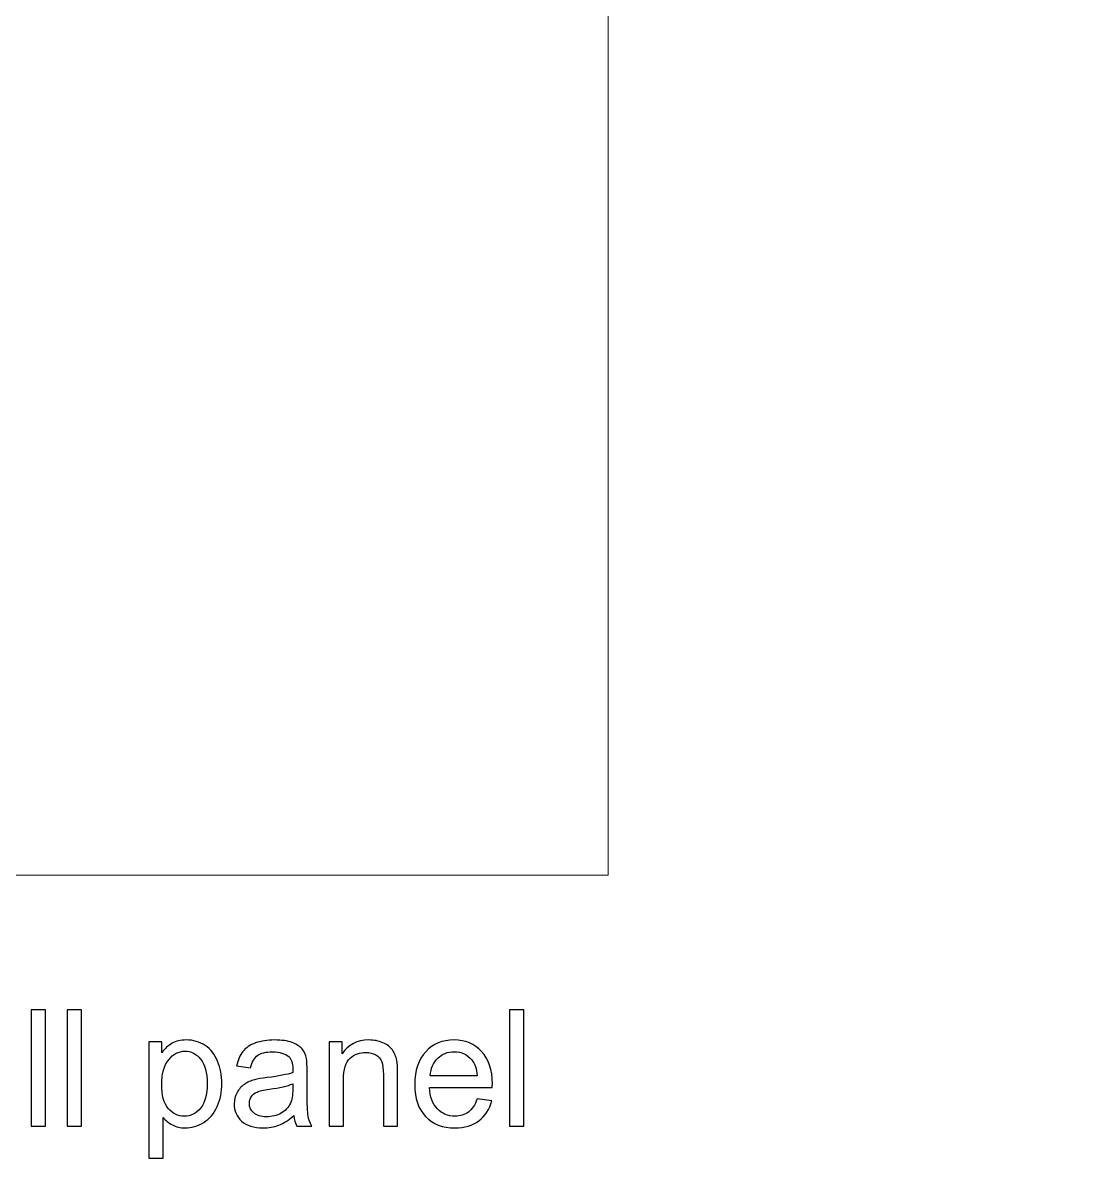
# Model space of a CAD drawing. Header units: centimetres. Extents: x -233 to -82, y 123 to 153.
# Drawn here: x -114.358 to -112.021, y 123.935 to 126.404 of the extents above; entities that cross this region are included whole.
import ezdxf

# ---------------------------------------------------------------- set-up
doc = ezdxf.new("R2010")
doc.units = ezdxf.units.CM
doc.header["$MEASUREMENT"] = 0
doc.layers.add('layer 1', color=7, linetype='Continuous')

msp = doc.modelspace()

# ---------------------------------------------------------------- linework, layer by layer
at = {"layer": 'layer 1', "color": 1, "lineweight": 9}
for points, knots in [([(-126.51636, 152.75145), (-126.51636, 152.75145), (-129.7739, 152.75145), (-129.7739, 152.75145), (-129.7739, 152.75145), (-129.7739, 152.75145), (-136.26995, 149.00072), (-136.26995, 149.00072), (-136.26995, 149.00072), (-136.26995, 149.00072), (-140.02277, 142.50252), (-140.02277, 142.50252), (-140.02277, 142.50252), (-140.02277, 142.50252), (-140.02277, 134.99898), (-140.02277, 134.99898), (-140.02277, 134.99898), (-140.02277, 134.99898), (-136.26995, 128.50081), (-136.26995, 128.50081), (-136.26995, 128.50081), (-136.26995, 128.50081), (-129.7739, 124.74796), (-129.7739, 124.74796), (-129.7739, 124.74796), (-129.7739, 124.74796), (-122.27036, 124.74796), (-122.27036, 124.74796), (-122.27036, 124.74796), (-122.27036, 124.74796), (-115.77213, 128.50081), (-115.77213, 128.50081), (-115.77213, 128.50081), (-115.77213, 128.50081), (-112.02146, 134.99898), (-112.02146, 134.99898), (-112.02146, 134.99898), (-112.02146, 134.99898), (-112.02146, 142.50252), (-112.02146, 142.50252), (-112.02146, 142.50252), (-112.02146, 142.50252), (-115.77213, 149.00072), (-115.77213, 149.00072), (-115.77213, 149.00072), (-115.77213, 149.00072), (-122.27036, 152.75145), (-122.27036, 152.75145), (-122.27036, 152.75145), (-122.27036, 152.75145), (-125.51514, 152.75145), (-125.51514, 152.75145)], [0, 0, 0, 0, 0.0714286, 0.0714286, 0.0714286, 0.0714286, 0.1428571, 0.1428571, 0.1428571, 0.1428571, 0.2142857, 0.2142857, 0.2142857, 0.2142857, 0.2857143, 0.2857143, 0.2857143, 0.2857143, 0.3571429, 0.3571429, 0.3571429, 0.3571429, 0.4285714, 0.4285714, 0.4285714, 0.4285714, 0.5, 0.5, 0.5, 0.5, 0.5714286, 0.5714286, 0.5714286, 0.5714286, 0.6428571, 0.6428571, 0.6428571, 0.6428571, 0.7142857, 0.7142857, 0.7142857, 0.7142857, 0.7857143, 0.7857143, 0.7857143, 0.7857143, 0.8571429, 0.8571429, 0.8571429, 0.8571429, 1, 1, 1, 1]), ([(-113.08454, 124.55107), (-113.08454, 124.55107), (-115.06405, 124.55107), (-115.06405, 124.55107), (-115.06405, 124.55107), (-115.06405, 124.55107), (-115.06405, 128.55104), (-115.06405, 128.55104), (-115.06405, 128.55104), (-115.06405, 128.55104), (-113.08454, 128.55104), (-113.08454, 128.55104), (-113.08454, 128.55104), (-113.08454, 128.55104), (-113.08454, 124.55107), (-113.08454, 124.55107)], [0, 0, 0, 0, 0.2, 0.2, 0.2, 0.2, 0.4, 0.4, 0.4, 0.4, 0.6, 0.6, 0.6, 0.6, 1, 1, 1, 1])]:
    msp.add_open_spline(points, degree=3, knots=knots, dxfattribs=at)
at = {"layer": 'layer 1'}
for points, knots in [([(-114.33902, 124.0053), (-114.33902, 124.0053), (-114.33902, 124.2578), (-114.33902, 124.2578), (-114.33902, 124.2578), (-114.33902, 124.2578), (-114.30802, 124.2578), (-114.30802, 124.2578), (-114.30802, 124.2578), (-114.30802, 124.2578), (-114.30802, 124.0053), (-114.30802, 124.0053), (-114.30802, 124.0053), (-114.30802, 124.0053), (-114.33902, 124.0053), (-114.33902, 124.0053)], [0, 0, 0, 0, 0.2, 0.2, 0.2, 0.2, 0.4, 0.4, 0.4, 0.4, 0.6, 0.6, 0.6, 0.6, 1, 1, 1, 1]), ([(-114.26062, 124.0053), (-114.26062, 124.0053), (-114.26062, 124.2578), (-114.26062, 124.2578), (-114.26062, 124.2578), (-114.26062, 124.2578), (-114.22962, 124.2578), (-114.22962, 124.2578), (-114.22962, 124.2578), (-114.22962, 124.2578), (-114.22962, 124.0053), (-114.22962, 124.0053), (-114.22962, 124.0053), (-114.22962, 124.0053), (-114.26062, 124.0053), (-114.26062, 124.0053)], [0, 0, 0, 0, 0.2, 0.2, 0.2, 0.2, 0.4, 0.4, 0.4, 0.4, 0.6, 0.6, 0.6, 0.6, 1, 1, 1, 1]), ([(-113.29942, 124.0053), (-113.29942, 124.0053), (-113.29942, 124.2578), (-113.29942, 124.2578), (-113.29942, 124.2578), (-113.29942, 124.2578), (-113.26842, 124.2578), (-113.26842, 124.2578), (-113.26842, 124.2578), (-113.26842, 124.2578), (-113.26842, 124.0053), (-113.26842, 124.0053), (-113.26842, 124.0053), (-113.26842, 124.0053), (-113.29942, 124.0053), (-113.29942, 124.0053)], [0, 0, 0, 0, 0.2, 0.2, 0.2, 0.2, 0.4, 0.4, 0.4, 0.4, 0.6, 0.6, 0.6, 0.6, 1, 1, 1, 1]), ([(-114.08352, 123.9352), (-114.08352, 123.9352), (-114.08352, 124.1882), (-114.08352, 124.1882), (-114.08352, 124.1882), (-114.08352, 124.1882), (-114.05532, 124.1882), (-114.05532, 124.1882), (-114.05532, 124.1882), (-114.05532, 124.1882), (-114.05532, 124.1645), (-114.05532, 124.1645), (-114.05532, 124.1645), (-114.04862, 124.1738), (-114.04112, 124.1807), (-114.03272, 124.1854), (-114.03272, 124.1854), (-114.02442, 124.1901), (-114.01422, 124.1924), (-114.00222, 124.1924), (-114.00222, 124.1924), (-113.98662, 124.1924), (-113.97282, 124.1884), (-113.96092, 124.1804), (-113.96092, 124.1804), (-113.94902, 124.1723), (-113.93992, 124.161), (-113.93382, 124.1463), (-113.93382, 124.1463), (-113.92772, 124.1316), (-113.92472, 124.1156), (-113.92472, 124.0981), (-113.92472, 124.0981), (-113.92472, 124.0794), (-113.92812, 124.0626), (-113.93482, 124.0476), (-113.93482, 124.0476), (-113.94152, 124.0326), (-113.95132, 124.0211), (-113.96412, 124.0132), (-113.96412, 124.0132), (-113.97692, 124.0052), (-113.99042, 124.0012), (-114.00452, 124.0012), (-114.00452, 124.0012), (-114.01482, 124.0012), (-114.02412, 124.0034), (-114.03232, 124.0078), (-114.03232, 124.0078), (-114.04052, 124.0121), (-114.04722, 124.0176), (-114.05252, 124.0242), (-114.05252, 124.0242), (-114.05252, 124.0242), (-114.05252, 123.9352), (-114.05252, 123.9352), (-114.05252, 123.9352), (-114.05252, 123.9352), (-114.08352, 123.9352), (-114.08352, 123.9352)], [0, 0, 0, 0, 0.0625, 0.0625, 0.0625, 0.0625, 0.125, 0.125, 0.125, 0.125, 0.1875, 0.1875, 0.1875, 0.1875, 0.25, 0.25, 0.25, 0.25, 0.3125, 0.3125, 0.3125, 0.3125, 0.375, 0.375, 0.375, 0.375, 0.4375, 0.4375, 0.4375, 0.4375, 0.5, 0.5, 0.5, 0.5, 0.5625, 0.5625, 0.5625, 0.5625, 0.625, 0.625, 0.625, 0.625, 0.6875, 0.6875, 0.6875, 0.6875, 0.75, 0.75, 0.75, 0.75, 0.8125, 0.8125, 0.8125, 0.8125, 0.875, 0.875, 0.875, 0.875, 1, 1, 1, 1]), ([(-113.76802, 124.0279), (-113.77952, 124.0181), (-113.79052, 124.0112), (-113.80112, 124.0072), (-113.80112, 124.0072), (-113.81182, 124.0032), (-113.82322, 124.0012), (-113.83532, 124.0012), (-113.83532, 124.0012), (-113.85542, 124.0012), (-113.87092, 124.0061), (-113.88172, 124.0159), (-113.88172, 124.0159), (-113.89252, 124.0257), (-113.89792, 124.0382), (-113.89792, 124.0535), (-113.89792, 124.0535), (-113.89792, 124.0625), (-113.89582, 124.0707), (-113.89172, 124.0781), (-113.89172, 124.0781), (-113.88762, 124.0855), (-113.88232, 124.0914), (-113.87572, 124.0959), (-113.87572, 124.0959), (-113.86912, 124.1004), (-113.86172, 124.1038), (-113.85342, 124.1061), (-113.85342, 124.1061), (-113.84732, 124.1077), (-113.83822, 124.1092), (-113.82592, 124.1107), (-113.82592, 124.1107), (-113.80082, 124.1137), (-113.78242, 124.1173), (-113.77062, 124.1214), (-113.77062, 124.1214), (-113.77052, 124.1257), (-113.77042, 124.1284), (-113.77042, 124.1295), (-113.77042, 124.1295), (-113.77042, 124.1421), (-113.77332, 124.151), (-113.77922, 124.1562), (-113.77922, 124.1562), (-113.78712, 124.1632), (-113.79892, 124.1667), (-113.81452, 124.1667), (-113.81452, 124.1667), (-113.82912, 124.1667), (-113.83992, 124.1642), (-113.84682, 124.1591), (-113.84682, 124.1591), (-113.85372, 124.154), (-113.85892, 124.1449), (-113.86222, 124.1319), (-113.86222, 124.1319), (-113.86222, 124.1319), (-113.89252, 124.136), (-113.89252, 124.136), (-113.89252, 124.136), (-113.88982, 124.149), (-113.88522, 124.1595), (-113.87892, 124.1675), (-113.87892, 124.1675), (-113.87262, 124.1754), (-113.86342, 124.1816), (-113.85152, 124.1859), (-113.85152, 124.1859), (-113.83962, 124.1902), (-113.82572, 124.1924), (-113.81002, 124.1924), (-113.81002, 124.1924), (-113.79442, 124.1924), (-113.78172, 124.1906), (-113.77192, 124.1869), (-113.77192, 124.1869), (-113.76222, 124.1832), (-113.75502, 124.1785), (-113.75042, 124.173), (-113.75042, 124.173), (-113.74582, 124.1674), (-113.74262, 124.1604), (-113.74082, 124.1519), (-113.74082, 124.1519), (-113.73972, 124.1466), (-113.73922, 124.1371), (-113.73922, 124.1233), (-113.73922, 124.1233), (-113.73922, 124.1233), (-113.73922, 124.082), (-113.73922, 124.082), (-113.73922, 124.082), (-113.73922, 124.0531), (-113.73852, 124.0349), (-113.73722, 124.0273), (-113.73722, 124.0273), (-113.73592, 124.0196), (-113.73332, 124.0123), (-113.72942, 124.0053), (-113.72942, 124.0053), (-113.72942, 124.0053), (-113.76182, 124.0053), (-113.76182, 124.0053), (-113.76182, 124.0053), (-113.76502, 124.0117), (-113.76712, 124.0192), (-113.76802, 124.0279)], [0, 0, 0, 0, 0.0357143, 0.0357143, 0.0357143, 0.0357143, 0.0714286, 0.0714286, 0.0714286, 0.0714286, 0.1071429, 0.1071429, 0.1071429, 0.1071429, 0.1428571, 0.1428571, 0.1428571, 0.1428571, 0.1785714, 0.1785714, 0.1785714, 0.1785714, 0.2142857, 0.2142857, 0.2142857, 0.2142857, 0.25, 0.25, 0.25, 0.25, 0.2857143, 0.2857143, 0.2857143, 0.2857143, 0.3214286, 0.3214286, 0.3214286, 0.3214286, 0.3571429, 0.3571429, 0.3571429, 0.3571429, 0.3928571, 0.3928571, 0.3928571, 0.3928571, 0.4285714, 0.4285714, 0.4285714, 0.4285714, 0.4642857, 0.4642857, 0.4642857, 0.4642857, 0.5, 0.5, 0.5, 0.5, 0.5357143, 0.5357143, 0.5357143, 0.5357143, 0.5714286, 0.5714286, 0.5714286, 0.5714286, 0.6071429, 0.6071429, 0.6071429, 0.6071429, 0.6428571, 0.6428571, 0.6428571, 0.6428571, 0.6785714, 0.6785714, 0.6785714, 0.6785714, 0.7142857, 0.7142857, 0.7142857, 0.7142857, 0.75, 0.75, 0.75, 0.75, 0.7857143, 0.7857143, 0.7857143, 0.7857143, 0.8214286, 0.8214286, 0.8214286, 0.8214286, 0.8571429, 0.8571429, 0.8571429, 0.8571429, 0.8928571, 0.8928571, 0.8928571, 0.8928571, 0.9285714, 0.9285714, 0.9285714, 0.9285714, 1, 1, 1, 1]), ([(-113.69112, 124.0053), (-113.69112, 124.0053), (-113.69112, 124.1882), (-113.69112, 124.1882), (-113.69112, 124.1882), (-113.69112, 124.1882), (-113.66322, 124.1882), (-113.66322, 124.1882), (-113.66322, 124.1882), (-113.66322, 124.1882), (-113.66322, 124.1622), (-113.66322, 124.1622), (-113.66322, 124.1622), (-113.64982, 124.1823), (-113.63042, 124.1924), (-113.60502, 124.1924), (-113.60502, 124.1924), (-113.59402, 124.1924), (-113.58392, 124.1904), (-113.57462, 124.1865), (-113.57462, 124.1865), (-113.56532, 124.1825), (-113.55842, 124.1773), (-113.55382, 124.1709), (-113.55382, 124.1709), (-113.54932, 124.1644), (-113.54612, 124.1568), (-113.54422, 124.1479), (-113.54422, 124.1479), (-113.54312, 124.1422), (-113.54252, 124.1321), (-113.54252, 124.1178), (-113.54252, 124.1178), (-113.54252, 124.1178), (-113.54252, 124.0053), (-113.54252, 124.0053), (-113.54252, 124.0053), (-113.54252, 124.0053), (-113.57352, 124.0053), (-113.57352, 124.0053), (-113.57352, 124.0053), (-113.57352, 124.0053), (-113.57352, 124.1166), (-113.57352, 124.1166), (-113.57352, 124.1166), (-113.57352, 124.1292), (-113.57472, 124.1386), (-113.57712, 124.1449), (-113.57712, 124.1449), (-113.57952, 124.1512), (-113.58382, 124.1562), (-113.58992, 124.1599), (-113.58992, 124.1599), (-113.59612, 124.1636), (-113.60332, 124.1655), (-113.61162, 124.1655), (-113.61162, 124.1655), (-113.62482, 124.1655), (-113.63622, 124.1613), (-113.64572, 124.1529), (-113.64572, 124.1529), (-113.65532, 124.1445), (-113.66012, 124.1286), (-113.66012, 124.1052), (-113.66012, 124.1052), (-113.66012, 124.1052), (-113.66012, 124.0053), (-113.66012, 124.0053), (-113.66012, 124.0053), (-113.66012, 124.0053), (-113.69112, 124.0053), (-113.69112, 124.0053)], [0, 0, 0, 0, 0.0526316, 0.0526316, 0.0526316, 0.0526316, 0.1052632, 0.1052632, 0.1052632, 0.1052632, 0.1578947, 0.1578947, 0.1578947, 0.1578947, 0.2105263, 0.2105263, 0.2105263, 0.2105263, 0.2631579, 0.2631579, 0.2631579, 0.2631579, 0.3157895, 0.3157895, 0.3157895, 0.3157895, 0.3684211, 0.3684211, 0.3684211, 0.3684211, 0.4210526, 0.4210526, 0.4210526, 0.4210526, 0.4736842, 0.4736842, 0.4736842, 0.4736842, 0.5263158, 0.5263158, 0.5263158, 0.5263158, 0.5789474, 0.5789474, 0.5789474, 0.5789474, 0.6315789, 0.6315789, 0.6315789, 0.6315789, 0.6842105, 0.6842105, 0.6842105, 0.6842105, 0.7368421, 0.7368421, 0.7368421, 0.7368421, 0.7894737, 0.7894737, 0.7894737, 0.7894737, 0.8421053, 0.8421053, 0.8421053, 0.8421053, 0.8947368, 0.8947368, 0.8947368, 0.8947368, 1, 1, 1, 1]), ([(-113.36972, 124.0642), (-113.36972, 124.0642), (-113.33772, 124.0602), (-113.33772, 124.0602), (-113.33772, 124.0602), (-113.34282, 124.0415), (-113.35212, 124.027), (-113.36582, 124.0167), (-113.36582, 124.0167), (-113.37952, 124.0064), (-113.39692, 124.0012), (-113.41812, 124.0012), (-113.41812, 124.0012), (-113.44492, 124.0012), (-113.46612, 124.0094), (-113.48182, 124.0259), (-113.48182, 124.0259), (-113.49752, 124.0424), (-113.50532, 124.0655), (-113.50532, 124.0952), (-113.50532, 124.0952), (-113.50532, 124.126), (-113.49742, 124.1499), (-113.48152, 124.1669), (-113.48152, 124.1669), (-113.46562, 124.1839), (-113.44512, 124.1924), (-113.41982, 124.1924), (-113.41982, 124.1924), (-113.39542, 124.1924), (-113.37542, 124.1841), (-113.35992, 124.1674), (-113.35992, 124.1674), (-113.34442, 124.1507), (-113.33662, 124.1273), (-113.33662, 124.0971), (-113.33662, 124.0971), (-113.33662, 124.0953), (-113.33672, 124.0925), (-113.33682, 124.0888), (-113.33682, 124.0888), (-113.33682, 124.0888), (-113.47322, 124.0888), (-113.47322, 124.0888), (-113.47322, 124.0888), (-113.47212, 124.0687), (-113.46642, 124.0534), (-113.45622, 124.0427), (-113.45622, 124.0427), (-113.44602, 124.032), (-113.43322, 124.0267), (-113.41792, 124.0267), (-113.41792, 124.0267), (-113.40662, 124.0267), (-113.39692, 124.0297), (-113.38882, 124.0357), (-113.38882, 124.0357), (-113.38082, 124.0416), (-113.37442, 124.0511), (-113.36972, 124.0642)], [0, 0, 0, 0, 0.0625, 0.0625, 0.0625, 0.0625, 0.125, 0.125, 0.125, 0.125, 0.1875, 0.1875, 0.1875, 0.1875, 0.25, 0.25, 0.25, 0.25, 0.3125, 0.3125, 0.3125, 0.3125, 0.375, 0.375, 0.375, 0.375, 0.4375, 0.4375, 0.4375, 0.4375, 0.5, 0.5, 0.5, 0.5, 0.5625, 0.5625, 0.5625, 0.5625, 0.625, 0.625, 0.625, 0.625, 0.6875, 0.6875, 0.6875, 0.6875, 0.75, 0.75, 0.75, 0.75, 0.8125, 0.8125, 0.8125, 0.8125, 0.875, 0.875, 0.875, 0.875, 1, 1, 1, 1]), ([(-114.05552, 124.0957), (-114.05552, 124.0722), (-114.05072, 124.0548), (-114.04122, 124.0436), (-114.04122, 124.0436), (-114.03172, 124.0323), (-114.02012, 124.0267), (-114.00652, 124.0267), (-114.00652, 124.0267), (-113.99282, 124.0267), (-113.98102, 124.0325), (-113.97112, 124.0442), (-113.97112, 124.0442), (-113.96132, 124.0558), (-113.95642, 124.0738), (-113.95642, 124.0983), (-113.95642, 124.0983), (-113.95642, 124.1216), (-113.96122, 124.1391), (-113.97082, 124.1507), (-113.97082, 124.1507), (-113.98042, 124.1623), (-113.99192, 124.1681), (-114.00522, 124.1681), (-114.00522, 124.1681), (-114.01842, 124.1681), (-114.03012, 124.1619), (-114.04022, 124.1496), (-114.04022, 124.1496), (-114.05042, 124.1372), (-114.05552, 124.1192), (-114.05552, 124.0957)], [0, 0, 0, 0, 0.1111111, 0.1111111, 0.1111111, 0.1111111, 0.2222222, 0.2222222, 0.2222222, 0.2222222, 0.3333333, 0.3333333, 0.3333333, 0.3333333, 0.4444444, 0.4444444, 0.4444444, 0.4444444, 0.5555556, 0.5555556, 0.5555556, 0.5555556, 0.6666667, 0.6666667, 0.6666667, 0.6666667, 0.7777778, 0.7777778, 0.7777778, 0.7777778, 1, 1, 1, 1]), ([(-113.47152, 124.1143), (-113.47152, 124.1143), (-113.36942, 124.1143), (-113.36942, 124.1143), (-113.36942, 124.1143), (-113.37072, 124.1297), (-113.37462, 124.1413), (-113.38112, 124.149), (-113.38112, 124.149), (-113.39102, 124.1609), (-113.40382, 124.1669), (-113.41952, 124.1669), (-113.41952, 124.1669), (-113.43382, 124.1669), (-113.44572, 124.1621), (-113.45542, 124.1526), (-113.45542, 124.1526), (-113.46512, 124.1431), (-113.47052, 124.1303), (-113.47152, 124.1143)], [0, 0, 0, 0, 0.1666667, 0.1666667, 0.1666667, 0.1666667, 0.3333333, 0.3333333, 0.3333333, 0.3333333, 0.5, 0.5, 0.5, 0.5, 0.6666667, 0.6666667, 0.6666667, 0.6666667, 1, 1, 1, 1]), ([(-113.77062, 124.0971), (-113.78182, 124.0925), (-113.79872, 124.0886), (-113.82122, 124.0854), (-113.82122, 124.0854), (-113.83392, 124.0835), (-113.84292, 124.0815), (-113.84822, 124.0792), (-113.84822, 124.0792), (-113.85352, 124.0769), (-113.85762, 124.0736), (-113.86052, 124.0692), (-113.86052, 124.0692), (-113.86342, 124.0647), (-113.86482, 124.0598), (-113.86482, 124.0544), (-113.86482, 124.0544), (-113.86482, 124.0461), (-113.86172, 124.0393), (-113.85542, 124.0338), (-113.85542, 124.0338), (-113.84912, 124.0283), (-113.84002, 124.0255), (-113.82792, 124.0255), (-113.82792, 124.0255), (-113.81602, 124.0255), (-113.80532, 124.0281), (-113.79602, 124.0333), (-113.79602, 124.0333), (-113.78672, 124.0385), (-113.77992, 124.0456), (-113.77562, 124.0547), (-113.77562, 124.0547), (-113.77232, 124.0617), (-113.77062, 124.072), (-113.77062, 124.0857), (-113.77062, 124.0857), (-113.77062, 124.0857), (-113.77062, 124.0971), (-113.77062, 124.0971)], [0, 0, 0, 0, 0.0909091, 0.0909091, 0.0909091, 0.0909091, 0.1818182, 0.1818182, 0.1818182, 0.1818182, 0.2727273, 0.2727273, 0.2727273, 0.2727273, 0.3636364, 0.3636364, 0.3636364, 0.3636364, 0.4545455, 0.4545455, 0.4545455, 0.4545455, 0.5454545, 0.5454545, 0.5454545, 0.5454545, 0.6363636, 0.6363636, 0.6363636, 0.6363636, 0.7272727, 0.7272727, 0.7272727, 0.7272727, 0.8181818, 0.8181818, 0.8181818, 0.8181818, 1, 1, 1, 1])]:
    msp.add_open_spline(points, degree=3, knots=knots, dxfattribs=at)

doc.saveas('drawing.dxf')
